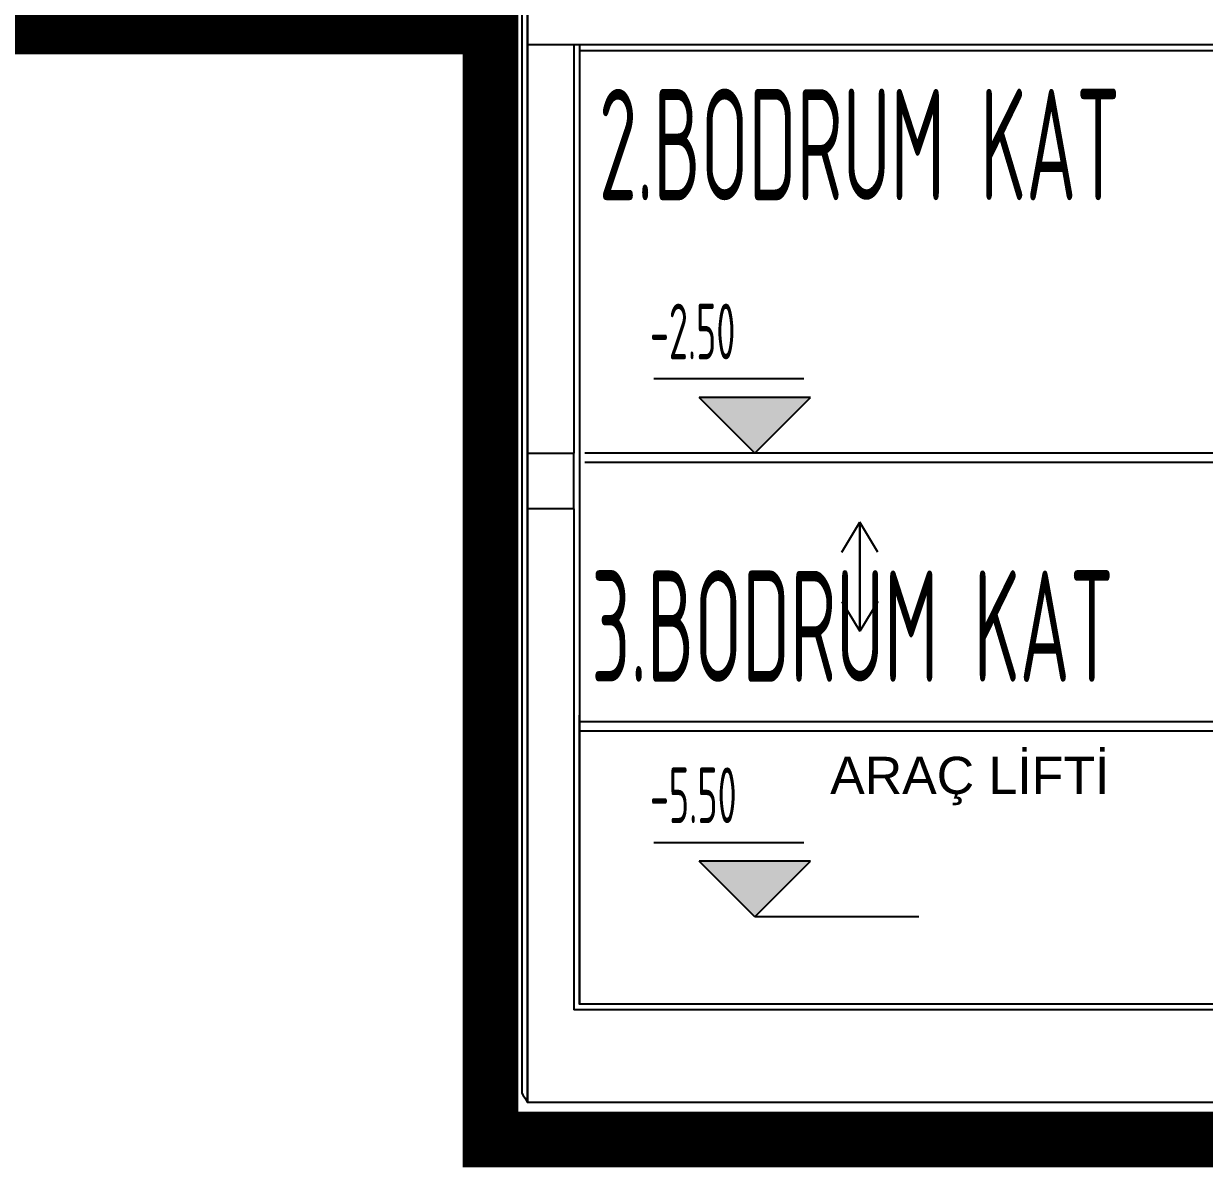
# Model space of a CAD drawing. Extents: x 41749 to 92598, y -24291 to 29432.
# Drawn here: x 43445 to 43604.2, y -23594.4 to -23440.3 of the extents above; entities that cross this region are included whole.
import ezdxf

# ---------------------------------------------------------------- set-up
doc = ezdxf.new("R2010")
doc.units = 0
doc.header["$MEASUREMENT"] = 0
doc.layers.add('ADAKENARI', color=7, linetype='CONTINUOUS')
doc.layers.add('SıVA', color=7, linetype='CONTINUOUS')
doc.styles.add('mahal', font='arial.ttf', dxfattribs={"height": 70})
doc.styles.add('OLCU', font='isocpeur.ttf', dxfattribs={"width": 0.59})

# ---------------------------------------------------------------- blocks, each defined once
blk = doc.blocks.new('cv')
at = {"layer": 'SıVA', "linetype": 'ByBlock', "ltscale": 1.5}
for points in [[(31365.13089, -21866.44009), (31335.13089, -21896.44009), (31305.13089, -21866.44009)], [(31365.13089, -22116.44009), (31335.13089, -22146.44009), (31305.13089, -22116.44009)]]:
    blk.add_hatch(color=256, dxfattribs=at).paths.add_polyline_path(points)
at = {"layer": 'SıVA'}
for p, q in [((31209.58777, -21643.44009), (31209.58778, -22241.48772)), ((31212.58778, -21646.44009), (31212.58778, -21676.44009)), ((32337.10891, -21676.44009), (31212.58778, -21676.44009)), ((31212.58778, -21676.44009), (31212.58779, -21896.44009)), ((31237.58778, -21676.44009), (31237.58779, -21896.44009)), ((31240.58778, -21676.44009), (31240.58778, -21896.44009)), ((31240.58778, -21679.44009), (31584.10891, -21679.44009)), ((31361.54193, -21856.43423), (31280.77673, -21856.43423)), ((31365.13089, -21866.44009), (31305.13089, -21866.44009)), ((31335.13089, -21896.44009), (31305.13089, -21866.44009)), ((31335.13089, -21896.44009), (31365.13089, -21866.44009)), ((31240.58778, -21875.29444), (31240.58778, -22143.44009)), ((31212.58778, -21896.44009), (31237.58779, -21896.44009)), ((31212.58778, -21896.44009), (31212.58778, -21926.44009)), ((31237.58778, -21926.44009), (31237.58779, -21896.44009)), ((31587.10891, -21896.44009), (31243.58778, -21896.44009)), ((31587.10891, -21901.44009), (31243.58778, -21901.44009)), ((31423.69724, -21896.44009), (31335.13089, -21896.44009)), ((31423.69724, -21896.44009), (31335.13089, -21896.44009)), ((31212.58778, -21926.44009), (31212.58778, -22146.44009)), ((31237.58778, -21926.44009), (31212.58778, -21926.44009)), ((31212.58779, -21926.44009), (31212.5878, -22146.44009)), ((31237.58778, -21926.44009), (31237.58778, -22196.44009)), ((31382.03003, -21949.78039), (31391.7457, -21933.67847)), ((31382.03003, -21949.78039), (31391.7457, -21933.67847)), ((31391.7457, -21992.47679), (31391.7457, -21933.67847)), ((31391.7457, -21933.67847), (31391.7457, -21949.78039)), ((31401.46137, -21949.78039), (31391.7457, -21933.67847)), ((31391.7457, -21933.67847), (31391.7457, -21992.47679)), ((31391.7457, -21933.67847), (31391.7457, -21949.78039)), ((31401.46137, -21949.78039), (31391.7457, -21933.67847)), ((31391.7457, -21992.47679), (31391.7457, -21933.67847)), ((31391.7457, -21933.67847), (31391.7457, -21949.78039)), ((31391.7457, -21933.67847), (31391.7457, -21992.47679)), ((31391.7457, -21933.67847), (31391.7457, -21949.78039)), ((31382.03003, -21976.37487), (31391.7457, -21992.47679)), ((31382.03003, -21976.37487), (31391.7457, -21992.47679)), ((31391.7457, -21992.47679), (31391.7457, -21976.37487)), ((31401.46137, -21976.37487), (31391.7457, -21992.47679)), ((31391.7457, -21992.47679), (31391.7457, -21976.37487)), ((31401.46137, -21976.37487), (31391.7457, -21992.47679)), ((31391.7457, -21992.47679), (31391.7457, -21976.37487)), ((31391.7457, -21992.47679), (31391.7457, -21976.37487)), ((31584.10891, -22041.25709), (31240.58778, -22041.25709)), ((31240.58778, -22041.25709), (31240.58778, -22193.44009)), ((31584.10891, -22046.25709), (31240.58778, -22046.25709)), ((31361.54193, -22106.43423), (31280.77673, -22106.43423)), ((31365.13089, -22116.44009), (31305.13089, -22116.44009)), ((31335.13089, -22146.44009), (31305.13089, -22116.44009)), ((31335.13089, -22146.44009), (31365.13089, -22116.44009)), ((31212.58778, -22146.44009), (31212.58778, -22246.44009)), ((31423.69724, -22146.44009), (31335.13089, -22146.44009)), ((31423.69724, -22146.44009), (31335.13089, -22146.44009)), ((31587.10891, -22196.44009), (31237.58778, -22196.44009)), ((31617.10891, -22246.44009), (31212.58778, -22246.44009))]:
    blk.add_line(p, q, dxfattribs=at)
at = {"layer": 'SıVA', "const_width": 30}
blk.add_lwpolyline([(34599.5935, -21616.44009), (33422.10891, -21616.44009), (33422.10891, -22266.44009), (31192.58778, -22266.44009), (31192.58777, -21666.44009), (30403.12921, -21666.44009)], dxfattribs=at)
at = {"layer": 'SıVA'}
for points in [[(34599.5935, -21596.44009), (33402.10891, -21596.44009), (33402.10891, -22246.44009), (31212.58778, -22246.44009), (31212.58777, -21646.44009), (30403.12921, -21646.44009)], [(31642.72362, -22143.44009), (31584.10891, -22143.44009), (31584.10891, -22193.44009), (31240.58778, -22193.44009), (31240.58778, -22037.6485)]]:
    blk.add_lwpolyline(points, dxfattribs=at)
blk.add_arc((32425.33687, -21508.40753), 1419.6663, 211.08940632, 211.32308944, dxfattribs=at)
at = {"layer": 'SıVA', "style": 'OLCU', "width": 0.5}
for s, height, p in [('2.BODRUM KAT', 60, (31251.13164, -21760.10847)), ('-2.50', 30, (31278.63491, -21845.85813)), ('3.BODRUM KAT', 60, (31247.0383, -22019.69112)), ('-5.50', 30, (31278.63491, -22095.85813))]:
    blk.add_text(s, height=height, dxfattribs=at).set_placement(p)
at = {"layer": 'SıVA', "insert": (31451.10041, -22073.19996), "char_height": 20, "width": 318.296, "attachment_point": 5, "style": 'mahal'}
blk.add_mtext('ARAÇ LİFTİ', dxfattribs=at)

msp = doc.modelspace()

# ---------------------------------------------------------------- block references
at = {"layer": 'ADAKENARI', "xscale": 0.25, "yscale": 0.25, "zscale": 0.25}
msp.add_blockref('cv', (35709.76185, -18024.07549), dxfattribs=at)

doc.saveas('drawing.dxf')
